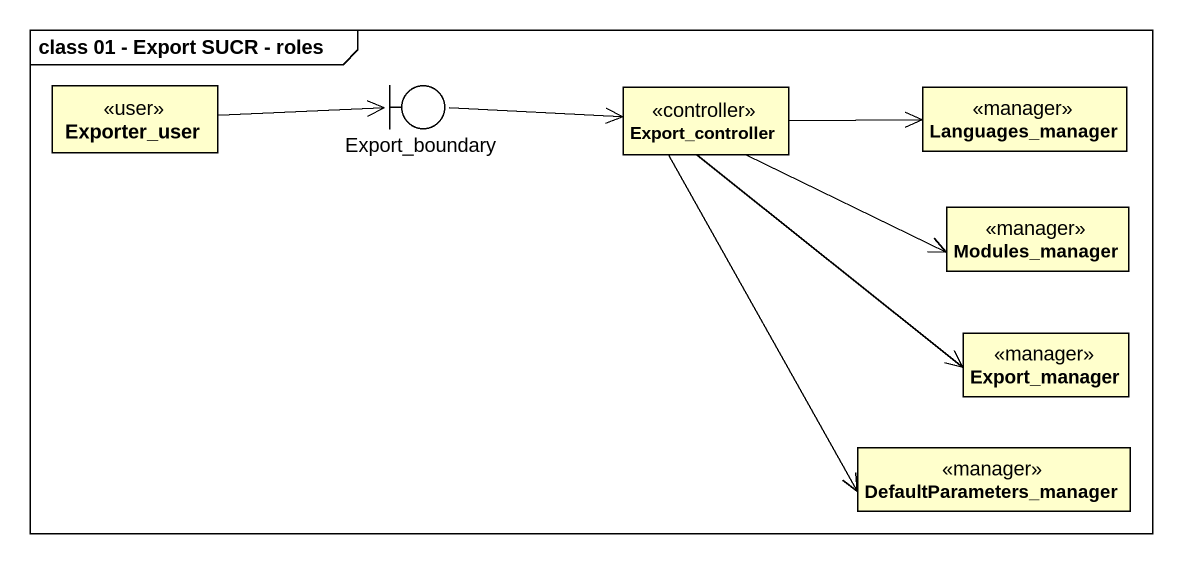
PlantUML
@startuml
mainframe class 01 - Export SUCR - roles
allowmixing
hide circle
hide empty members
class Exporter_user <<user>>
boundary Export_boundary
class Export_controller <<controller>>
class Languages_manager <<manager>>
class Modules_manager <<manager>>
class Export_manager <<manager>>
class DefaultParameters_manager <<manager>>
Exporter_user -right-> Export_boundary
Export_boundary -right-> Export_controller
Export_controller -right-> Languages_manager
Export_controller -right-> Modules_manager
Export_controller --> Export_manager
Export_controller --> DefaultParameters_manager
@enduml
